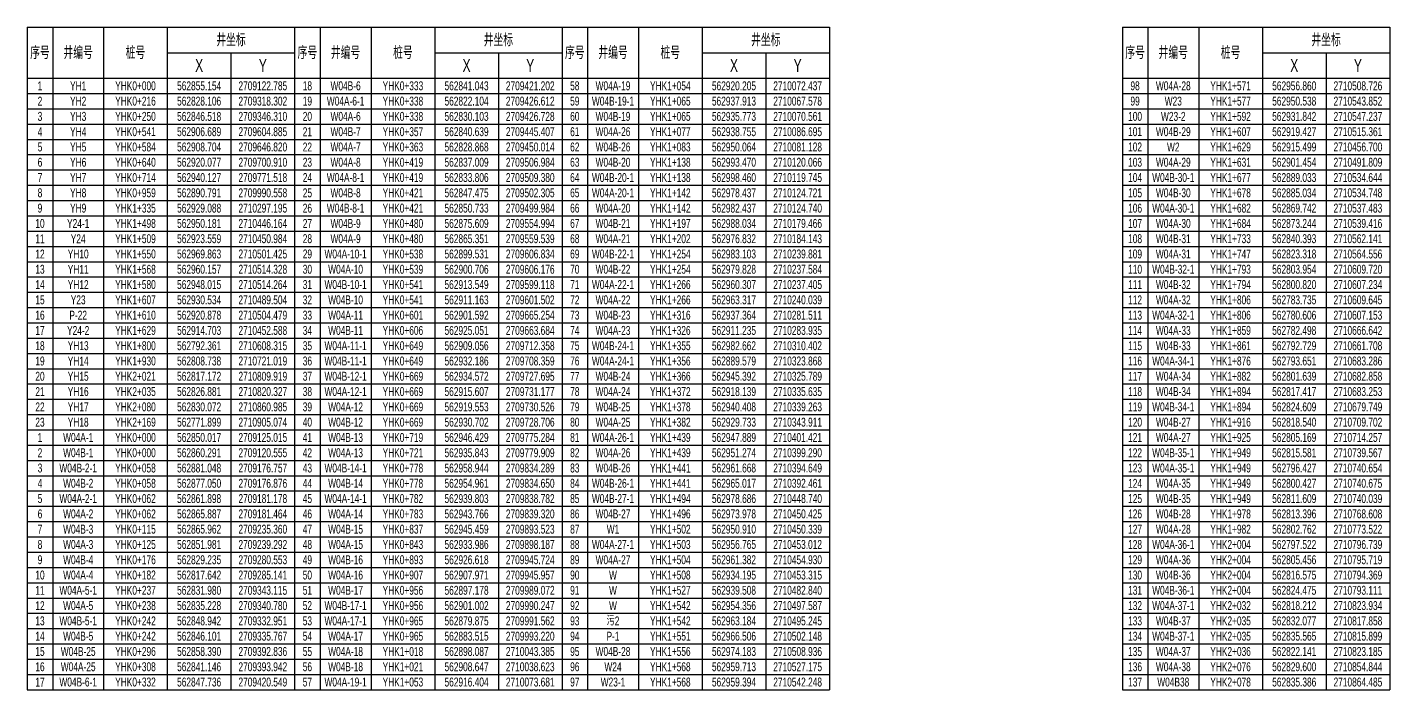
# Model space of a CAD drawing. Extents: x 529262 to 576451, y 2694391 to 2717535.
# Drawn here: x 573220 to 573755, y 2706410 to 2706670 of the extents above; entities that cross this region are included whole.
import ezdxf

# ---------------------------------------------------------------- set-up
doc = ezdxf.new("R2010")
doc.units = 0
doc.styles.add('JieTuHzTxt', font='smsim.shx', dxfattribs={"width": 0.7, "bigfont": 'smfs.shx'})

# ---------------------------------------------------------------- blocks, each defined once
blk = doc.blocks.new('*T180')
at = {"color": 0, "linetype": 'ByBlock', "lineweight": -2, "transparency": 16777216}
for p, q in [((0, 0), (105, 0)), ((0, 0), (0, -260)), ((10, 0), (10, -260)), ((30, 0), (30, -260)), ((55, 0), (55, -260)), ((105, 0), (105, -260)), ((55, -10), (105, -10)), ((80, -10), (80, -260)), ((0, -20), (105, -20)), ((0, -26), (105, -26)), ((0, -32), (105, -32)), ((0, -38), (105, -38)), ((0, -44), (105, -44)), ((0, -50), (105, -50)), ((0, -56), (105, -56)), ((0, -62), (105, -62)), ((0, -68), (105, -68)), ((0, -74), (105, -74)), ((0, -80), (105, -80)), ((0, -86), (105, -86)), ((0, -92), (105, -92)), ((0, -98), (105, -98)), ((0, -104), (105, -104)), ((0, -110), (105, -110)), ((0, -116), (105, -116)), ((0, -122), (105, -122)), ((0, -128), (105, -128)), ((0, -134), (105, -134)), ((0, -140), (105, -140)), ((0, -146), (105, -146)), ((0, -152), (105, -152)), ((0, -158), (105, -158)), ((0, -164), (105, -164)), ((0, -170), (105, -170)), ((0, -176), (105, -176)), ((0, -182), (105, -182)), ((0, -188), (105, -188)), ((0, -194), (105, -194)), ((0, -200), (105, -200)), ((0, -206), (105, -206)), ((0, -212), (105, -212)), ((0, -218), (105, -218)), ((0, -224), (105, -224)), ((0, -230), (105, -230)), ((0, -236), (105, -236)), ((0, -242), (105, -242)), ((0, -248), (105, -248)), ((0, -254), (105, -254)), ((0, -260), (105, -260))]:
    blk.add_line(p, q, dxfattribs=at)
at = {"color": 0, "transparency": 16777216, "attachment_point": 5, "style": 'JieTuHzTxt'}
for s, insert, char_height, width in [('井坐标', (80, -5), 5, 49.98), ('序号', (5, -10), 5, 9.98), ('井编号', (20, -10), 5, 19.98), ('桩号', (42.5, -10), 5, 24.98), ('X', (67.5, -15), 5, 24.98), ('Y', (92.5, -15), 5, 24.98), ('1', (5, -23), 3.5, 9.98), ('YH1', (20, -23), 3.5, 19.98), ('YHK0+000', (42.5, -23), 3.5, 24.98), ('562855.154', (67.5, -23), 3.5, 24.98), ('2709122.785', (92.5, -23), 3.5, 24.98), ('2', (5, -29), 3.5, 9.98), ('YH2', (20, -29), 3.5, 19.98), ('YHK0+216', (42.5, -29), 3.5, 24.98), ('562828.106', (67.5, -29), 3.5, 24.98), ('2709318.302', (92.5, -29), 3.5, 24.98), ('3', (5, -35), 3.5, 9.98), ('YH3', (20, -35), 3.5, 19.98), ('YHK0+250', (42.5, -35), 3.5, 24.98), ('562846.518', (67.5, -35), 3.5, 24.98), ('2709346.310', (92.5, -35), 3.5, 24.98), ('4', (5, -41), 3.5, 9.98), ('YH4', (20, -41), 3.5, 19.98), ('YHK0+541', (42.5, -41), 3.5, 24.98), ('562906.689', (67.5, -41), 3.5, 24.98), ('2709604.885', (92.5, -41), 3.5, 24.98), ('5', (5, -47), 3.5, 9.98), ('YH5', (20, -47), 3.5, 19.98), ('YHK0+584', (42.5, -47), 3.5, 24.98), ('562908.704', (67.5, -47), 3.5, 24.98), ('2709646.820', (92.5, -47), 3.5, 24.98), ('6', (5, -53), 3.5, 9.98), ('YH6', (20, -53), 3.5, 19.98), ('YHK0+640', (42.5, -53), 3.5, 24.98), ('562920.077', (67.5, -53), 3.5, 24.98), ('2709700.910', (92.5, -53), 3.5, 24.98), ('7', (5, -59), 3.5, 9.98), ('YH7', (20, -59), 3.5, 19.98), ('YHK0+714', (42.5, -59), 3.5, 24.98), ('562940.127', (67.5, -59), 3.5, 24.98), ('2709771.518', (92.5, -59), 3.5, 24.98), ('8', (5, -65), 3.5, 9.98), ('YH8', (20, -65), 3.5, 19.98), ('YHK0+959', (42.5, -65), 3.5, 24.98), ('562890.791', (67.5, -65), 3.5, 24.98), ('2709990.558', (92.5, -65), 3.5, 24.98), ('9', (5, -71), 3.5, 9.98), ('YH9', (20, -71), 3.5, 19.98), ('YHK1+335', (42.5, -71), 3.5, 24.98), ('562929.088', (67.5, -71), 3.5, 24.98), ('2710297.195', (92.5, -71), 3.5, 24.98), ('10', (5, -77), 3.5, 9.98), ('Y24-1', (20, -77), 3.5, 19.98), ('YHK1+498', (42.5, -77), 3.5, 24.98), ('562950.181', (67.5, -77), 3.5, 24.98), ('2710446.164', (92.5, -77), 3.5, 24.98), ('11', (5, -83), 3.5, 9.98), ('Y24', (20, -83), 3.5, 19.98), ('YHK1+509', (42.5, -83), 3.5, 24.98), ('562923.559', (67.5, -83), 3.5, 24.98), ('2710450.984', (92.5, -83), 3.5, 24.98), ('12', (5, -89), 3.5, 9.98), ('YH10', (20, -89), 3.5, 19.98), ('YHK1+550', (42.5, -89), 3.5, 24.98), ('562969.863', (67.5, -89), 3.5, 24.98), ('2710501.425', (92.5, -89), 3.5, 24.98), ('13', (5, -95), 3.5, 9.98), ('YH11', (20, -95), 3.5, 19.98), ('YHK1+568', (42.5, -95), 3.5, 24.98), ('562960.157', (67.5, -95), 3.5, 24.98), ('2710514.328', (92.5, -95), 3.5, 24.98), ('14', (5, -101), 3.5, 9.98), ('YH12', (20, -101), 3.5, 19.98), ('YHK1+580', (42.5, -101), 3.5, 24.98), ('562948.015', (67.5, -101), 3.5, 24.98), ('2710514.264', (92.5, -101), 3.5, 24.98), ('15', (5, -107), 3.5, 9.98), ('Y23', (20, -107), 3.5, 19.98), ('YHK1+607', (42.5, -107), 3.5, 24.98), ('562930.534', (67.5, -107), 3.5, 24.98), ('2710489.504', (92.5, -107), 3.5, 24.98), ('16', (5, -113), 3.5, 9.98), ('P-22', (20, -113), 3.5, 19.98), ('YHK1+610', (42.5, -113), 3.5, 24.98), ('562920.878', (67.5, -113), 3.5, 24.98), ('2710504.479', (92.5, -113), 3.5, 24.98), ('17', (5, -119), 3.5, 9.98), ('Y24-2', (20, -119), 3.5, 19.98), ('YHK1+629', (42.5, -119), 3.5, 24.98), ('562914.703', (67.5, -119), 3.5, 24.98), ('2710452.588', (92.5, -119), 3.5, 24.98), ('18', (5, -125), 3.5, 9.98), ('YH13', (20, -125), 3.5, 19.98), ('YHK1+800', (42.5, -125), 3.5, 24.98), ('562792.361', (67.5, -125), 3.5, 24.98), ('2710608.315', (92.5, -125), 3.5, 24.98), ('19', (5, -131), 3.5, 9.98), ('YH14', (20, -131), 3.5, 19.98), ('YHK1+930', (42.5, -131), 3.5, 24.98), ('562808.738', (67.5, -131), 3.5, 24.98), ('2710721.019', (92.5, -131), 3.5, 24.98), ('20', (5, -137), 3.5, 9.98), ('YH15', (20, -137), 3.5, 19.98), ('YHK2+021', (42.5, -137), 3.5, 24.98), ('562817.172', (67.5, -137), 3.5, 24.98), ('2710809.919', (92.5, -137), 3.5, 24.98), ('21', (5, -143), 3.5, 9.98), ('YH16', (20, -143), 3.5, 19.98), ('YHK2+035', (42.5, -143), 3.5, 24.98), ('562826.881', (67.5, -143), 3.5, 24.98), ('2710820.327', (92.5, -143), 3.5, 24.98), ('22', (5, -149), 3.5, 9.98), ('YH17', (20, -149), 3.5, 19.98), ('YHK2+080', (42.5, -149), 3.5, 24.98), ('562830.072', (67.5, -149), 3.5, 24.98), ('2710860.985', (92.5, -149), 3.5, 24.98), ('23', (5, -155), 3.5, 9.98), ('YH18', (20, -155), 3.5, 19.98), ('YHK2+169', (42.5, -155), 3.5, 24.98), ('562771.899', (67.5, -155), 3.5, 24.98), ('2710905.074', (92.5, -155), 3.5, 24.98), ('1', (5, -161), 3.5, 9.98), ('W04A-1', (20, -161), 3.5, 19.98), ('YHK0+000', (42.5, -161), 3.5, 24.98), ('562850.017', (67.5, -161), 3.5, 24.98), ('2709125.015', (92.5, -161), 3.5, 24.98), ('2', (5, -167), 3.5, 9.98), ('W04B-1', (20, -167), 3.5, 19.98), ('YHK0+000', (42.5, -167), 3.5, 24.98), ('562860.291', (67.5, -167), 3.5, 24.98), ('2709120.555', (92.5, -167), 3.5, 24.98), ('3', (5, -173), 3.5, 9.98), ('W04B-2-1', (20, -173), 3.5, 19.98), ('YHK0+058', (42.5, -173), 3.5, 24.98), ('562881.048', (67.5, -173), 3.5, 24.98), ('2709176.757', (92.5, -173), 3.5, 24.98), ('4', (5, -179), 3.5, 9.98), ('W04B-2', (20, -179), 3.5, 19.98), ('YHK0+058', (42.5, -179), 3.5, 24.98), ('562877.050', (67.5, -179), 3.5, 24.98), ('2709176.876', (92.5, -179), 3.5, 24.98), ('5', (5, -185), 3.5, 9.98), ('W04A-2-1', (20, -185), 3.5, 19.98), ('YHK0+062', (42.5, -185), 3.5, 24.98), ('562861.898', (67.5, -185), 3.5, 24.98), ('2709181.178', (92.5, -185), 3.5, 24.98), ('6', (5, -191), 3.5, 9.98), ('W04A-2', (20, -191), 3.5, 19.98), ('YHK0+062', (42.5, -191), 3.5, 24.98), ('562865.887', (67.5, -191), 3.5, 24.98), ('2709181.464', (92.5, -191), 3.5, 24.98), ('7', (5, -197), 3.5, 9.98), ('W04B-3', (20, -197), 3.5, 19.98), ('YHK0+115', (42.5, -197), 3.5, 24.98), ('562865.962', (67.5, -197), 3.5, 24.98), ('2709235.360', (92.5, -197), 3.5, 24.98), ('8', (5, -203), 3.5, 9.98), ('W04A-3', (20, -203), 3.5, 19.98), ('YHK0+125', (42.5, -203), 3.5, 24.98), ('562851.981', (67.5, -203), 3.5, 24.98), ('2709239.292', (92.5, -203), 3.5, 24.98), ('9', (5, -209), 3.5, 9.98), ('W04B-4', (20, -209), 3.5, 19.98), ('YHK0+176', (42.5, -209), 3.5, 24.98), ('562829.235', (67.5, -209), 3.5, 24.98), ('2709280.553', (92.5, -209), 3.5, 24.98), ('10', (5, -215), 3.5, 9.98), ('W04A-4', (20, -215), 3.5, 19.98), ('YHK0+182', (42.5, -215), 3.5, 24.98), ('562817.642', (67.5, -215), 3.5, 24.98), ('2709285.141', (92.5, -215), 3.5, 24.98), ('11', (5, -221), 3.5, 9.98), ('W04A-5-1', (20, -221), 3.5, 19.98), ('YHK0+237', (42.5, -221), 3.5, 24.98), ('562831.980', (67.5, -221), 3.5, 24.98), ('2709343.115', (92.5, -221), 3.5, 24.98), ('12', (5, -227), 3.5, 9.98), ('W04A-5', (20, -227), 3.5, 19.98), ('YHK0+238', (42.5, -227), 3.5, 24.98), ('562835.228', (67.5, -227), 3.5, 24.98), ('2709340.780', (92.5, -227), 3.5, 24.98), ('13', (5, -233), 3.5, 9.98), ('W04B-5-1', (20, -233), 3.5, 19.98), ('YHK0+242', (42.5, -233), 3.5, 24.98), ('562848.942', (67.5, -233), 3.5, 24.98), ('2709332.951', (92.5, -233), 3.5, 24.98), ('14', (5, -239), 3.5, 9.98), ('W04B-5', (20, -239), 3.5, 19.98), ('YHK0+242', (42.5, -239), 3.5, 24.98), ('562846.101', (67.5, -239), 3.5, 24.98), ('2709335.767', (92.5, -239), 3.5, 24.98), ('15', (5, -245), 3.5, 9.98), ('W04B-25', (20, -245), 3.5, 19.98), ('YHK0+296', (42.5, -245), 3.5, 24.98), ('562858.390', (67.5, -245), 3.5, 24.98), ('2709392.836', (92.5, -245), 3.5, 24.98), ('16', (5, -251), 3.5, 9.98), ('W04A-25', (20, -251), 3.5, 19.98), ('YHK0+308', (42.5, -251), 3.5, 24.98), ('562841.146', (67.5, -251), 3.5, 24.98), ('2709393.942', (92.5, -251), 3.5, 24.98), ('17', (5, -257), 3.5, 9.98), ('W04B-6-1', (20, -257), 3.5, 19.98), ('YHK0+332', (42.5, -257), 3.5, 24.98), ('562847.736', (67.5, -257), 3.5, 24.98), ('2709420.549', (92.5, -257), 3.5, 24.98)]:
    blk.add_mtext(s, dxfattribs=dict(at, insert=insert, char_height=char_height, width=width))
blk = doc.blocks.new('*T181')
at = {"color": 0, "linetype": 'ByBlock', "lineweight": -2, "transparency": 16777216}
for p, q in [((0, 0), (105, 0)), ((0, 0), (0, -260)), ((10, 0), (10, -260)), ((30, 0), (30, -260)), ((55, 0), (55, -260)), ((105, 0), (105, -260)), ((55, -10), (105, -10)), ((80, -10), (80, -260)), ((0, -20), (105, -20)), ((0, -26), (105, -26)), ((0, -32), (105, -32)), ((0, -38), (105, -38)), ((0, -44), (105, -44)), ((0, -50), (105, -50)), ((0, -56), (105, -56)), ((0, -62), (105, -62)), ((0, -68), (105, -68)), ((0, -74), (105, -74)), ((0, -80), (105, -80)), ((0, -86), (105, -86)), ((0, -92), (105, -92)), ((0, -98), (105, -98)), ((0, -104), (105, -104)), ((0, -110), (105, -110)), ((0, -116), (105, -116)), ((0, -122), (105, -122)), ((0, -128), (105, -128)), ((0, -134), (105, -134)), ((0, -140), (105, -140)), ((0, -146), (105, -146)), ((0, -152), (105, -152)), ((0, -158), (105, -158)), ((0, -164), (105, -164)), ((0, -170), (105, -170)), ((0, -176), (105, -176)), ((0, -182), (105, -182)), ((0, -188), (105, -188)), ((0, -194), (105, -194)), ((0, -200), (105, -200)), ((0, -206), (105, -206)), ((0, -212), (105, -212)), ((0, -218), (105, -218)), ((0, -224), (105, -224)), ((0, -230), (105, -230)), ((0, -236), (105, -236)), ((0, -242), (105, -242)), ((0, -248), (105, -248)), ((0, -254), (105, -254)), ((0, -260), (105, -260))]:
    blk.add_line(p, q, dxfattribs=at)
at = {"color": 0, "transparency": 16777216, "attachment_point": 5, "style": 'JieTuHzTxt'}
for s, insert, char_height, width in [('井坐标', (80, -5), 5, 49.98), ('序号', (5, -10), 5, 9.98), ('井编号', (20, -10), 5, 19.98), ('桩号', (42.5, -10), 5, 24.98), ('X', (67.5, -15), 5, 24.98), ('Y', (92.5, -15), 5, 24.98), ('18', (5, -23), 3.5, 9.98), ('W04B-6', (20, -23), 3.5, 19.98), ('YHK0+333', (42.5, -23), 3.5, 24.98), ('562841.043', (67.5, -23), 3.5, 24.98), ('2709421.202', (92.5, -23), 3.5, 24.98), ('19', (5, -29), 3.5, 9.98), ('W04A-6-1', (20, -29), 3.5, 19.98), ('YHK0+338', (42.5, -29), 3.5, 24.98), ('562822.104', (67.5, -29), 3.5, 24.98), ('2709426.612', (92.5, -29), 3.5, 24.98), ('20', (5, -35), 3.5, 9.98), ('W04A-6', (20, -35), 3.5, 19.98), ('YHK0+338', (42.5, -35), 3.5, 24.98), ('562830.103', (67.5, -35), 3.5, 24.98), ('2709426.728', (92.5, -35), 3.5, 24.98), ('21', (5, -41), 3.5, 9.98), ('W04B-7', (20, -41), 3.5, 19.98), ('YHK0+357', (42.5, -41), 3.5, 24.98), ('562840.639', (67.5, -41), 3.5, 24.98), ('2709445.407', (92.5, -41), 3.5, 24.98), ('22', (5, -47), 3.5, 9.98), ('W04A-7', (20, -47), 3.5, 19.98), ('YHK0+363', (42.5, -47), 3.5, 24.98), ('562828.868', (67.5, -47), 3.5, 24.98), ('2709450.014', (92.5, -47), 3.5, 24.98), ('23', (5, -53), 3.5, 9.98), ('W04A-8', (20, -53), 3.5, 19.98), ('YHK0+419', (42.5, -53), 3.5, 24.98), ('562837.009', (67.5, -53), 3.5, 24.98), ('2709506.984', (92.5, -53), 3.5, 24.98), ('24', (5, -59), 3.5, 9.98), ('W04A-8-1', (20, -59), 3.5, 19.98), ('YHK0+419', (42.5, -59), 3.5, 24.98), ('562833.806', (67.5, -59), 3.5, 24.98), ('2709509.380', (92.5, -59), 3.5, 24.98), ('25', (5, -65), 3.5, 9.98), ('W04B-8', (20, -65), 3.5, 19.98), ('YHK0+421', (42.5, -65), 3.5, 24.98), ('562847.475', (67.5, -65), 3.5, 24.98), ('2709502.305', (92.5, -65), 3.5, 24.98), ('26', (5, -71), 3.5, 9.98), ('W04B-8-1', (20, -71), 3.5, 19.98), ('YHK0+421', (42.5, -71), 3.5, 24.98), ('562850.733', (67.5, -71), 3.5, 24.98), ('2709499.984', (92.5, -71), 3.5, 24.98), ('27', (5, -77), 3.5, 9.98), ('W04B-9', (20, -77), 3.5, 19.98), ('YHK0+480', (42.5, -77), 3.5, 24.98), ('562875.609', (67.5, -77), 3.5, 24.98), ('2709554.994', (92.5, -77), 3.5, 24.98), ('28', (5, -83), 3.5, 9.98), ('W04A-9', (20, -83), 3.5, 19.98), ('YHK0+480', (42.5, -83), 3.5, 24.98), ('562865.351', (67.5, -83), 3.5, 24.98), ('2709559.539', (92.5, -83), 3.5, 24.98), ('29', (5, -89), 3.5, 9.98), ('W04A-10-1', (20, -89), 3.5, 19.98), ('YHK0+538', (42.5, -89), 3.5, 24.98), ('562899.531', (67.5, -89), 3.5, 24.98), ('2709606.834', (92.5, -89), 3.5, 24.98), ('30', (5, -95), 3.5, 9.98), ('W04A-10', (20, -95), 3.5, 19.98), ('YHK0+539', (42.5, -95), 3.5, 24.98), ('562900.706', (67.5, -95), 3.5, 24.98), ('2709606.176', (92.5, -95), 3.5, 24.98), ('31', (5, -101), 3.5, 9.98), ('W04B-10-1', (20, -101), 3.5, 19.98), ('YHK0+541', (42.5, -101), 3.5, 24.98), ('562913.549', (67.5, -101), 3.5, 24.98), ('2709599.118', (92.5, -101), 3.5, 24.98), ('32', (5, -107), 3.5, 9.98), ('W04B-10', (20, -107), 3.5, 19.98), ('YHK0+541', (42.5, -107), 3.5, 24.98), ('562911.163', (67.5, -107), 3.5, 24.98), ('2709601.502', (92.5, -107), 3.5, 24.98), ('33', (5, -113), 3.5, 9.98), ('W04A-11', (20, -113), 3.5, 19.98), ('YHK0+601', (42.5, -113), 3.5, 24.98), ('562901.592', (67.5, -113), 3.5, 24.98), ('2709665.254', (92.5, -113), 3.5, 24.98), ('34', (5, -119), 3.5, 9.98), ('W04B-11', (20, -119), 3.5, 19.98), ('YHK0+606', (42.5, -119), 3.5, 24.98), ('562925.051', (67.5, -119), 3.5, 24.98), ('2709663.684', (92.5, -119), 3.5, 24.98), ('35', (5, -125), 3.5, 9.98), ('W04A-11-1', (20, -125), 3.5, 19.98), ('YHK0+649', (42.5, -125), 3.5, 24.98), ('562909.056', (67.5, -125), 3.5, 24.98), ('2709712.358', (92.5, -125), 3.5, 24.98), ('36', (5, -131), 3.5, 9.98), ('W04B-11-1', (20, -131), 3.5, 19.98), ('YHK0+649', (42.5, -131), 3.5, 24.98), ('562932.186', (67.5, -131), 3.5, 24.98), ('2709708.359', (92.5, -131), 3.5, 24.98), ('37', (5, -137), 3.5, 9.98), ('W04B-12-1', (20, -137), 3.5, 19.98), ('YHK0+669', (42.5, -137), 3.5, 24.98), ('562934.572', (67.5, -137), 3.5, 24.98), ('2709727.695', (92.5, -137), 3.5, 24.98), ('38', (5, -143), 3.5, 9.98), ('W04A-12-1', (20, -143), 3.5, 19.98), ('YHK0+669', (42.5, -143), 3.5, 24.98), ('562915.607', (67.5, -143), 3.5, 24.98), ('2709731.177', (92.5, -143), 3.5, 24.98), ('39', (5, -149), 3.5, 9.98), ('W04A-12', (20, -149), 3.5, 19.98), ('YHK0+669', (42.5, -149), 3.5, 24.98), ('562919.553', (67.5, -149), 3.5, 24.98), ('2709730.526', (92.5, -149), 3.5, 24.98), ('40', (5, -155), 3.5, 9.98), ('W04B-12', (20, -155), 3.5, 19.98), ('YHK0+669', (42.5, -155), 3.5, 24.98), ('562930.702', (67.5, -155), 3.5, 24.98), ('2709728.706', (92.5, -155), 3.5, 24.98), ('41', (5, -161), 3.5, 9.98), ('W04B-13', (20, -161), 3.5, 19.98), ('YHK0+719', (42.5, -161), 3.5, 24.98), ('562946.429', (67.5, -161), 3.5, 24.98), ('2709775.284', (92.5, -161), 3.5, 24.98), ('42', (5, -167), 3.5, 9.98), ('W04A-13', (20, -167), 3.5, 19.98), ('YHK0+721', (42.5, -167), 3.5, 24.98), ('562935.843', (67.5, -167), 3.5, 24.98), ('2709779.909', (92.5, -167), 3.5, 24.98), ('43', (5, -173), 3.5, 9.98), ('W04B-14-1', (20, -173), 3.5, 19.98), ('YHK0+778', (42.5, -173), 3.5, 24.98), ('562958.944', (67.5, -173), 3.5, 24.98), ('2709834.289', (92.5, -173), 3.5, 24.98), ('44', (5, -179), 3.5, 9.98), ('W04B-14', (20, -179), 3.5, 19.98), ('YHK0+778', (42.5, -179), 3.5, 24.98), ('562954.961', (67.5, -179), 3.5, 24.98), ('2709834.650', (92.5, -179), 3.5, 24.98), ('45', (5, -185), 3.5, 9.98), ('W04A-14-1', (20, -185), 3.5, 19.98), ('YHK0+782', (42.5, -185), 3.5, 24.98), ('562939.803', (67.5, -185), 3.5, 24.98), ('2709838.782', (92.5, -185), 3.5, 24.98), ('46', (5, -191), 3.5, 9.98), ('W04A-14', (20, -191), 3.5, 19.98), ('YHK0+783', (42.5, -191), 3.5, 24.98), ('562943.766', (67.5, -191), 3.5, 24.98), ('2709839.320', (92.5, -191), 3.5, 24.98), ('47', (5, -197), 3.5, 9.98), ('W04B-15', (20, -197), 3.5, 19.98), ('YHK0+837', (42.5, -197), 3.5, 24.98), ('562945.459', (67.5, -197), 3.5, 24.98), ('2709893.523', (92.5, -197), 3.5, 24.98), ('48', (5, -203), 3.5, 9.98), ('W04A-15', (20, -203), 3.5, 19.98), ('YHK0+843', (42.5, -203), 3.5, 24.98), ('562933.986', (67.5, -203), 3.5, 24.98), ('2709898.187', (92.5, -203), 3.5, 24.98), ('49', (5, -209), 3.5, 9.98), ('W04B-16', (20, -209), 3.5, 19.98), ('YHK0+893', (42.5, -209), 3.5, 24.98), ('562926.618', (67.5, -209), 3.5, 24.98), ('2709945.724', (92.5, -209), 3.5, 24.98), ('50', (5, -215), 3.5, 9.98), ('W04A-16', (20, -215), 3.5, 19.98), ('YHK0+907', (42.5, -215), 3.5, 24.98), ('562907.971', (67.5, -215), 3.5, 24.98), ('2709945.957', (92.5, -215), 3.5, 24.98), ('51', (5, -221), 3.5, 9.98), ('W04B-17', (20, -221), 3.5, 19.98), ('YHK0+956', (42.5, -221), 3.5, 24.98), ('562897.178', (67.5, -221), 3.5, 24.98), ('2709989.072', (92.5, -221), 3.5, 24.98), ('52', (5, -227), 3.5, 9.98), ('W04B-17-1', (20, -227), 3.5, 19.98), ('YHK0+956', (42.5, -227), 3.5, 24.98), ('562901.002', (67.5, -227), 3.5, 24.98), ('2709990.247', (92.5, -227), 3.5, 24.98), ('53', (5, -233), 3.5, 9.98), ('W04A-17-1', (20, -233), 3.5, 19.98), ('YHK0+965', (42.5, -233), 3.5, 24.98), ('562879.875', (67.5, -233), 3.5, 24.98), ('2709991.562', (92.5, -233), 3.5, 24.98), ('54', (5, -239), 3.5, 9.98), ('W04A-17', (20, -239), 3.5, 19.98), ('YHK0+965', (42.5, -239), 3.5, 24.98), ('562883.515', (67.5, -239), 3.5, 24.98), ('2709993.220', (92.5, -239), 3.5, 24.98), ('55', (5, -245), 3.5, 9.98), ('W04A-18', (20, -245), 3.5, 19.98), ('YHK1+018', (42.5, -245), 3.5, 24.98), ('562898.087', (67.5, -245), 3.5, 24.98), ('2710043.385', (92.5, -245), 3.5, 24.98), ('56', (5, -251), 3.5, 9.98), ('W04B-18', (20, -251), 3.5, 19.98), ('YHK1+021', (42.5, -251), 3.5, 24.98), ('562908.647', (67.5, -251), 3.5, 24.98), ('2710038.623', (92.5, -251), 3.5, 24.98), ('57', (5, -257), 3.5, 9.98), ('W04A-19-1', (20, -257), 3.5, 19.98), ('YHK1+053', (42.5, -257), 3.5, 24.98), ('562916.404', (67.5, -257), 3.5, 24.98), ('2710073.681', (92.5, -257), 3.5, 24.98)]:
    blk.add_mtext(s, dxfattribs=dict(at, insert=insert, char_height=char_height, width=width))
blk = doc.blocks.new('*T182')
at = {"color": 0, "linetype": 'ByBlock', "lineweight": -2, "transparency": 16777216}
for p, q in [((0, 0), (105, 0)), ((0, 0), (0, -260)), ((10, 0), (10, -260)), ((30, 0), (30, -260)), ((55, 0), (55, -260)), ((105, 0), (105, -260)), ((55, -10), (105, -10)), ((80, -10), (80, -260)), ((0, -20), (105, -20)), ((0, -26), (105, -26)), ((0, -32), (105, -32)), ((0, -38), (105, -38)), ((0, -44), (105, -44)), ((0, -50), (105, -50)), ((0, -56), (105, -56)), ((0, -62), (105, -62)), ((0, -68), (105, -68)), ((0, -74), (105, -74)), ((0, -80), (105, -80)), ((0, -86), (105, -86)), ((0, -92), (105, -92)), ((0, -98), (105, -98)), ((0, -104), (105, -104)), ((0, -110), (105, -110)), ((0, -116), (105, -116)), ((0, -122), (105, -122)), ((0, -128), (105, -128)), ((0, -134), (105, -134)), ((0, -140), (105, -140)), ((0, -146), (105, -146)), ((0, -152), (105, -152)), ((0, -158), (105, -158)), ((0, -164), (105, -164)), ((0, -170), (105, -170)), ((0, -176), (105, -176)), ((0, -182), (105, -182)), ((0, -188), (105, -188)), ((0, -194), (105, -194)), ((0, -200), (105, -200)), ((0, -206), (105, -206)), ((0, -212), (105, -212)), ((0, -218), (105, -218)), ((0, -224), (105, -224)), ((0, -230), (105, -230)), ((0, -236), (105, -236)), ((0, -242), (105, -242)), ((0, -248), (105, -248)), ((0, -254), (105, -254)), ((0, -260), (105, -260))]:
    blk.add_line(p, q, dxfattribs=at)
at = {"color": 0, "transparency": 16777216, "attachment_point": 5, "style": 'JieTuHzTxt'}
for s, insert, char_height, width in [('井坐标', (80, -5), 5, 49.98), ('序号', (5, -10), 5, 9.98), ('井编号', (20, -10), 5, 19.98), ('桩号', (42.5, -10), 5, 24.98), ('X', (67.5, -15), 5, 24.98), ('Y', (92.5, -15), 5, 24.98), ('58', (5, -23), 3.5, 9.98), ('W04A-19', (20, -23), 3.5, 19.98), ('YHK1+054', (42.5, -23), 3.5, 24.98), ('562920.205', (67.5, -23), 3.5, 24.98), ('2710072.437', (92.5, -23), 3.5, 24.98), ('59', (5, -29), 3.5, 9.98), ('W04B-19-1', (20, -29), 3.5, 19.98), ('YHK1+065', (42.5, -29), 3.5, 24.98), ('562937.913', (67.5, -29), 3.5, 24.98), ('2710067.578', (92.5, -29), 3.5, 24.98), ('60', (5, -35), 3.5, 9.98), ('W04B-19', (20, -35), 3.5, 19.98), ('YHK1+065', (42.5, -35), 3.5, 24.98), ('562935.773', (67.5, -35), 3.5, 24.98), ('2710070.561', (92.5, -35), 3.5, 24.98), ('61', (5, -41), 3.5, 9.98), ('W04A-26', (20, -41), 3.5, 19.98), ('YHK1+077', (42.5, -41), 3.5, 24.98), ('562938.755', (67.5, -41), 3.5, 24.98), ('2710086.695', (92.5, -41), 3.5, 24.98), ('62', (5, -47), 3.5, 9.98), ('W04B-26', (20, -47), 3.5, 19.98), ('YHK1+083', (42.5, -47), 3.5, 24.98), ('562950.064', (67.5, -47), 3.5, 24.98), ('2710081.128', (92.5, -47), 3.5, 24.98), ('63', (5, -53), 3.5, 9.98), ('W04B-20', (20, -53), 3.5, 19.98), ('YHK1+138', (42.5, -53), 3.5, 24.98), ('562993.470', (67.5, -53), 3.5, 24.98), ('2710120.066', (92.5, -53), 3.5, 24.98), ('64', (5, -59), 3.5, 9.98), ('W04B-20-1', (20, -59), 3.5, 19.98), ('YHK1+138', (42.5, -59), 3.5, 24.98), ('562998.460', (67.5, -59), 3.5, 24.98), ('2710119.745', (92.5, -59), 3.5, 24.98), ('65', (5, -65), 3.5, 9.98), ('W04A-20-1', (20, -65), 3.5, 19.98), ('YHK1+142', (42.5, -65), 3.5, 24.98), ('562978.437', (67.5, -65), 3.5, 24.98), ('2710124.721', (92.5, -65), 3.5, 24.98), ('66', (5, -71), 3.5, 9.98), ('W04A-20', (20, -71), 3.5, 19.98), ('YHK1+142', (42.5, -71), 3.5, 24.98), ('562982.437', (67.5, -71), 3.5, 24.98), ('2710124.740', (92.5, -71), 3.5, 24.98), ('67', (5, -77), 3.5, 9.98), ('W04B-21', (20, -77), 3.5, 19.98), ('YHK1+197', (42.5, -77), 3.5, 24.98), ('562988.034', (67.5, -77), 3.5, 24.98), ('2710179.466', (92.5, -77), 3.5, 24.98), ('68', (5, -83), 3.5, 9.98), ('W04A-21', (20, -83), 3.5, 19.98), ('YHK1+202', (42.5, -83), 3.5, 24.98), ('562976.832', (67.5, -83), 3.5, 24.98), ('2710184.143', (92.5, -83), 3.5, 24.98), ('69', (5, -89), 3.5, 9.98), ('W04B-22-1', (20, -89), 3.5, 19.98), ('YHK1+254', (42.5, -89), 3.5, 24.98), ('562983.103', (67.5, -89), 3.5, 24.98), ('2710239.881', (92.5, -89), 3.5, 24.98), ('70', (5, -95), 3.5, 9.98), ('W04B-22', (20, -95), 3.5, 19.98), ('YHK1+254', (42.5, -95), 3.5, 24.98), ('562979.828', (67.5, -95), 3.5, 24.98), ('2710237.584', (92.5, -95), 3.5, 24.98), ('71', (5, -101), 3.5, 9.98), ('W04A-22-1', (20, -101), 3.5, 19.98), ('YHK1+266', (42.5, -101), 3.5, 24.98), ('562960.307', (67.5, -101), 3.5, 24.98), ('2710237.405', (92.5, -101), 3.5, 24.98), ('72', (5, -107), 3.5, 9.98), ('W04A-22', (20, -107), 3.5, 19.98), ('YHK1+266', (42.5, -107), 3.5, 24.98), ('562963.317', (67.5, -107), 3.5, 24.98), ('2710240.039', (92.5, -107), 3.5, 24.98), ('73', (5, -113), 3.5, 9.98), ('W04B-23', (20, -113), 3.5, 19.98), ('YHK1+316', (42.5, -113), 3.5, 24.98), ('562937.364', (67.5, -113), 3.5, 24.98), ('2710281.511', (92.5, -113), 3.5, 24.98), ('74', (5, -119), 3.5, 9.98), ('W04A-23', (20, -119), 3.5, 19.98), ('YHK1+326', (42.5, -119), 3.5, 24.98), ('562911.235', (67.5, -119), 3.5, 24.98), ('2710283.935', (92.5, -119), 3.5, 24.98), ('75', (5, -125), 3.5, 9.98), ('W04B-24-1', (20, -125), 3.5, 19.98), ('YHK1+355', (42.5, -125), 3.5, 24.98), ('562982.662', (67.5, -125), 3.5, 24.98), ('2710310.402', (92.5, -125), 3.5, 24.98), ('76', (5, -131), 3.5, 9.98), ('W04A-24-1', (20, -131), 3.5, 19.98), ('YHK1+356', (42.5, -131), 3.5, 24.98), ('562889.579', (67.5, -131), 3.5, 24.98), ('2710323.868', (92.5, -131), 3.5, 24.98), ('77', (5, -137), 3.5, 9.98), ('W04B-24', (20, -137), 3.5, 19.98), ('YHK1+366', (42.5, -137), 3.5, 24.98), ('562945.392', (67.5, -137), 3.5, 24.98), ('2710325.789', (92.5, -137), 3.5, 24.98), ('78', (5, -143), 3.5, 9.98), ('W04A-24', (20, -143), 3.5, 19.98), ('YHK1+372', (42.5, -143), 3.5, 24.98), ('562918.139', (67.5, -143), 3.5, 24.98), ('2710335.635', (92.5, -143), 3.5, 24.98), ('79', (5, -149), 3.5, 9.98), ('W04B-25', (20, -149), 3.5, 19.98), ('YHK1+378', (42.5, -149), 3.5, 24.98), ('562940.408', (67.5, -149), 3.5, 24.98), ('2710339.263', (92.5, -149), 3.5, 24.98), ('80', (5, -155), 3.5, 9.98), ('W04A-25', (20, -155), 3.5, 19.98), ('YHK1+382', (42.5, -155), 3.5, 24.98), ('562929.733', (67.5, -155), 3.5, 24.98), ('2710343.911', (92.5, -155), 3.5, 24.98), ('81', (5, -161), 3.5, 9.98), ('W04A-26-1', (20, -161), 3.5, 19.98), ('YHK1+439', (42.5, -161), 3.5, 24.98), ('562947.889', (67.5, -161), 3.5, 24.98), ('2710401.421', (92.5, -161), 3.5, 24.98), ('82', (5, -167), 3.5, 9.98), ('W04A-26', (20, -167), 3.5, 19.98), ('YHK1+439', (42.5, -167), 3.5, 24.98), ('562951.274', (67.5, -167), 3.5, 24.98), ('2710399.290', (92.5, -167), 3.5, 24.98), ('83', (5, -173), 3.5, 9.98), ('W04B-26', (20, -173), 3.5, 19.98), ('562961.668', (67.5, -173), 3.5, 24.98), ('2710394.649', (92.5, -173), 3.5, 24.98), ('YHK1+441', (42.5, -173), 3.5, 24.98), ('84', (5, -179), 3.5, 9.98), ('W04B-26-1', (20, -179), 3.5, 19.98), ('YHK1+441', (42.5, -179), 3.5, 24.98), ('562965.017', (67.5, -179), 3.5, 24.98), ('2710392.461', (92.5, -179), 3.5, 24.98), ('85', (5, -185), 3.5, 9.98), ('W04B-27-1', (20, -185), 3.5, 19.98), ('YHK1+494', (42.5, -185), 3.5, 24.98), ('562978.686', (67.5, -185), 3.5, 24.98), ('2710448.740', (92.5, -185), 3.5, 24.98), ('86', (5, -191), 3.5, 9.98), ('W04B-27', (20, -191), 3.5, 19.98), ('YHK1+496', (42.5, -191), 3.5, 24.98), ('562973.978', (67.5, -191), 3.5, 24.98), ('2710450.425', (92.5, -191), 3.5, 24.98), ('87', (5, -197), 3.5, 9.98), ('W1', (20, -197), 3.5, 19.98), ('YHK1+502', (42.5, -197), 3.5, 24.98), ('562950.910', (67.5, -197), 3.5, 24.98), ('2710450.339', (92.5, -197), 3.5, 24.98), ('88', (5, -203), 3.5, 9.98), ('W04A-27-1', (20, -203), 3.5, 19.98), ('YHK1+503', (42.5, -203), 3.5, 24.98), ('562956.765', (67.5, -203), 3.5, 24.98), ('2710453.012', (92.5, -203), 3.5, 24.98), ('89', (5, -209), 3.5, 9.98), ('W04A-27', (20, -209), 3.5, 19.98), ('YHK1+504', (42.5, -209), 3.5, 24.98), ('562961.382', (67.5, -209), 3.5, 24.98), ('2710454.930', (92.5, -209), 3.5, 24.98), ('90', (5, -215), 3.5, 9.98), ('W', (20, -215), 3.5, 19.98), ('YHK1+508', (42.5, -215), 3.5, 24.98), ('562934.195', (67.5, -215), 3.5, 24.98), ('2710453.315', (92.5, -215), 3.5, 24.98), ('91', (5, -221), 3.5, 9.98), ('W', (20, -221), 3.5, 19.98), ('YHK1+527', (42.5, -221), 3.5, 24.98), ('562939.508', (67.5, -221), 3.5, 24.98), ('2710482.840', (92.5, -221), 3.5, 24.98), ('92', (5, -227), 3.5, 9.98), ('W', (20, -227), 3.5, 19.98), ('YHK1+542', (42.5, -227), 3.5, 24.98), ('562954.356', (67.5, -227), 3.5, 24.98), ('2710497.587', (92.5, -227), 3.5, 24.98), ('93', (5, -233), 3.5, 9.98), ('污2', (20, -233), 3.5, 19.98), ('YHK1+542', (42.5, -233), 3.5, 24.98), ('562963.184', (67.5, -233), 3.5, 24.98), ('2710495.245', (92.5, -233), 3.5, 24.98), ('94', (5, -239), 3.5, 9.98), ('P-1', (20, -239), 3.5, 19.98), ('YHK1+551', (42.5, -239), 3.5, 24.98), ('562966.506', (67.5, -239), 3.5, 24.98), ('2710502.148', (92.5, -239), 3.5, 24.98), ('95', (5, -245), 3.5, 9.98), ('W04B-28', (20, -245), 3.5, 19.98), ('YHK1+556', (42.5, -245), 3.5, 24.98), ('562974.183', (67.5, -245), 3.5, 24.98), ('2710508.936', (92.5, -245), 3.5, 24.98), ('96', (5, -251), 3.5, 9.98), ('W24', (20, -251), 3.5, 19.98), ('YHK1+568', (42.5, -251), 3.5, 24.98), ('562959.713', (67.5, -251), 3.5, 24.98), ('2710527.175', (92.5, -251), 3.5, 24.98), ('97', (5, -257), 3.5, 9.98), ('W23-1', (20, -257), 3.5, 19.98), ('YHK1+568', (42.5, -257), 3.5, 24.98), ('562959.394', (67.5, -257), 3.5, 24.98), ('2710542.248', (92.5, -257), 3.5, 24.98)]:
    blk.add_mtext(s, dxfattribs=dict(at, insert=insert, char_height=char_height, width=width))
blk = doc.blocks.new('*T183')
at = {"color": 0, "linetype": 'ByBlock', "lineweight": -2, "transparency": 16777216}
for p, q in [((0, 0), (105, 0)), ((0, 0), (0, -260)), ((10, 0), (10, -260)), ((30, 0), (30, -260)), ((55, 0), (55, -260)), ((105, 0), (105, -260)), ((55, -10), (105, -10)), ((80, -10), (80, -260)), ((0, -20), (105, -20)), ((0, -26), (105, -26)), ((0, -32), (105, -32)), ((0, -38), (105, -38)), ((0, -44), (105, -44)), ((0, -50), (105, -50)), ((0, -56), (105, -56)), ((0, -62), (105, -62)), ((0, -68), (105, -68)), ((0, -74), (105, -74)), ((0, -80), (105, -80)), ((0, -86), (105, -86)), ((0, -92), (105, -92)), ((0, -98), (105, -98)), ((0, -104), (105, -104)), ((0, -110), (105, -110)), ((0, -116), (105, -116)), ((0, -122), (105, -122)), ((0, -128), (105, -128)), ((0, -134), (105, -134)), ((0, -140), (105, -140)), ((0, -146), (105, -146)), ((0, -152), (105, -152)), ((0, -158), (105, -158)), ((0, -164), (105, -164)), ((0, -170), (105, -170)), ((0, -176), (105, -176)), ((0, -182), (105, -182)), ((0, -188), (105, -188)), ((0, -194), (105, -194)), ((0, -200), (105, -200)), ((0, -206), (105, -206)), ((0, -212), (105, -212)), ((0, -218), (105, -218)), ((0, -224), (105, -224)), ((0, -230), (105, -230)), ((0, -236), (105, -236)), ((0, -242), (105, -242)), ((0, -248), (105, -248)), ((0, -254), (105, -254)), ((0, -260), (105, -260))]:
    blk.add_line(p, q, dxfattribs=at)
at = {"color": 0, "transparency": 16777216, "attachment_point": 5, "style": 'JieTuHzTxt'}
for s, insert, char_height, width in [('井坐标', (80, -5), 5, 49.98), ('序号', (5, -10), 5, 9.98), ('井编号', (20, -10), 5, 19.98), ('桩号', (42.5, -10), 5, 24.98), ('X', (67.5, -15), 5, 24.98), ('Y', (92.5, -15), 5, 24.98), ('98', (5, -23), 3.5, 9.98), ('W04A-28', (20, -23), 3.5, 19.98), ('YHK1+571', (42.5, -23), 3.5, 24.98), ('562956.860', (67.5, -23), 3.5, 24.98), ('2710508.726', (92.5, -23), 3.5, 24.98), ('99', (5, -29), 3.5, 9.98), ('W23', (20, -29), 3.5, 19.98), ('YHK1+577', (42.5, -29), 3.5, 24.98), ('562950.538', (67.5, -29), 3.5, 24.98), ('2710543.852', (92.5, -29), 3.5, 24.98), ('100', (5, -35), 3.5, 9.98), ('W23-2', (20, -35), 3.5, 19.98), ('YHK1+592', (42.5, -35), 3.5, 24.98), ('562931.842', (67.5, -35), 3.5, 24.98), ('2710547.237', (92.5, -35), 3.5, 24.98), ('101', (5, -41), 3.5, 9.98), ('W04B-29', (20, -41), 3.5, 19.98), ('YHK1+607', (42.5, -41), 3.5, 24.98), ('562919.427', (67.5, -41), 3.5, 24.98), ('2710515.361', (92.5, -41), 3.5, 24.98), ('102', (5, -47), 3.5, 9.98), ('W2', (20, -47), 3.5, 19.98), ('YHK1+629', (42.5, -47), 3.5, 24.98), ('562915.499', (67.5, -47), 3.5, 24.98), ('2710456.700', (92.5, -47), 3.5, 24.98), ('103', (5, -53), 3.5, 9.98), ('W04A-29', (20, -53), 3.5, 19.98), ('YHK1+631', (42.5, -53), 3.5, 24.98), ('562901.454', (67.5, -53), 3.5, 24.98), ('2710491.809', (92.5, -53), 3.5, 24.98), ('104', (5, -59), 3.5, 9.98), ('W04B-30-1', (20, -59), 3.5, 19.98), ('YHK1+677', (42.5, -59), 3.5, 24.98), ('562889.033', (67.5, -59), 3.5, 24.98), ('2710534.644', (92.5, -59), 3.5, 24.98), ('105', (5, -65), 3.5, 9.98), ('W04B-30', (20, -65), 3.5, 19.98), ('YHK1+678', (42.5, -65), 3.5, 24.98), ('562885.034', (67.5, -65), 3.5, 24.98), ('2710534.748', (92.5, -65), 3.5, 24.98), ('106', (5, -71), 3.5, 9.98), ('W04A-30-1', (20, -71), 3.5, 19.98), ('YHK1+682', (42.5, -71), 3.5, 24.98), ('562869.742', (67.5, -71), 3.5, 24.98), ('2710537.483', (92.5, -71), 3.5, 24.98), ('107', (5, -77), 3.5, 9.98), ('W04A-30', (20, -77), 3.5, 19.98), ('YHK1+684', (42.5, -77), 3.5, 24.98), ('562873.244', (67.5, -77), 3.5, 24.98), ('2710539.416', (92.5, -77), 3.5, 24.98), ('108', (5, -83), 3.5, 9.98), ('W04B-31', (20, -83), 3.5, 19.98), ('YHK1+733', (42.5, -83), 3.5, 24.98), ('562840.393', (67.5, -83), 3.5, 24.98), ('2710562.141', (92.5, -83), 3.5, 24.98), ('109', (5, -89), 3.5, 9.98), ('W04A-31', (20, -89), 3.5, 19.98), ('YHK1+747', (42.5, -89), 3.5, 24.98), ('562823.318', (67.5, -89), 3.5, 24.98), ('2710564.556', (92.5, -89), 3.5, 24.98), ('110', (5, -95), 3.5, 9.98), ('W04B-32-1', (20, -95), 3.5, 19.98), ('YHK1+793', (42.5, -95), 3.5, 24.98), ('562803.954', (67.5, -95), 3.5, 24.98), ('2710609.720', (92.5, -95), 3.5, 24.98), ('111', (5, -101), 3.5, 9.98), ('W04B-32', (20, -101), 3.5, 19.98), ('YHK1+794', (42.5, -101), 3.5, 24.98), ('562800.820', (67.5, -101), 3.5, 24.98), ('2710607.234', (92.5, -101), 3.5, 24.98), ('112', (5, -107), 3.5, 9.98), ('W04A-32', (20, -107), 3.5, 19.98), ('YHK1+806', (42.5, -107), 3.5, 24.98), ('562783.735', (67.5, -107), 3.5, 24.98), ('2710609.645', (92.5, -107), 3.5, 24.98), ('113', (5, -113), 3.5, 9.98), ('W04A-32-1', (20, -113), 3.5, 19.98), ('YHK1+806', (42.5, -113), 3.5, 24.98), ('562780.606', (67.5, -113), 3.5, 24.98), ('2710607.153', (92.5, -113), 3.5, 24.98), ('114', (5, -119), 3.5, 9.98), ('W04A-33', (20, -119), 3.5, 19.98), ('YHK1+859', (42.5, -119), 3.5, 24.98), ('562782.498', (67.5, -119), 3.5, 24.98), ('2710666.642', (92.5, -119), 3.5, 24.98), ('115', (5, -125), 3.5, 9.98), ('W04B-33', (20, -125), 3.5, 19.98), ('YHK1+861', (42.5, -125), 3.5, 24.98), ('562792.729', (67.5, -125), 3.5, 24.98), ('2710661.708', (92.5, -125), 3.5, 24.98), ('116', (5, -131), 3.5, 9.98), ('W04A-34-1', (20, -131), 3.5, 19.98), ('YHK1+876', (42.5, -131), 3.5, 24.98), ('562793.651', (67.5, -131), 3.5, 24.98), ('2710683.286', (92.5, -131), 3.5, 24.98), ('117', (5, -137), 3.5, 9.98), ('W04A-34', (20, -137), 3.5, 19.98), ('YHK1+882', (42.5, -137), 3.5, 24.98), ('562801.639', (67.5, -137), 3.5, 24.98), ('2710682.858', (92.5, -137), 3.5, 24.98), ('118', (5, -143), 3.5, 9.98), ('W04B-34', (20, -143), 3.5, 19.98), ('YHK1+894', (42.5, -143), 3.5, 24.98), ('562817.417', (67.5, -143), 3.5, 24.98), ('2710683.253', (92.5, -143), 3.5, 24.98), ('119', (5, -149), 3.5, 9.98), ('W04B-34-1', (20, -149), 3.5, 19.98), ('YHK1+894', (42.5, -149), 3.5, 24.98), ('562824.609', (67.5, -149), 3.5, 24.98), ('2710679.749', (92.5, -149), 3.5, 24.98), ('120', (5, -155), 3.5, 9.98), ('W04B-27', (20, -155), 3.5, 19.98), ('YHK1+916', (42.5, -155), 3.5, 24.98), ('562818.540', (67.5, -155), 3.5, 24.98), ('2710709.702', (92.5, -155), 3.5, 24.98), ('121', (5, -161), 3.5, 9.98), ('W04A-27', (20, -161), 3.5, 19.98), ('YHK1+925', (42.5, -161), 3.5, 24.98), ('562805.169', (67.5, -161), 3.5, 24.98), ('2710714.257', (92.5, -161), 3.5, 24.98), ('122', (5, -167), 3.5, 9.98), ('W04B-35-1', (20, -167), 3.5, 19.98), ('YHK1+949', (42.5, -167), 3.5, 24.98), ('562815.581', (67.5, -167), 3.5, 24.98), ('2710739.567', (92.5, -167), 3.5, 24.98), ('123', (5, -173), 3.5, 9.98), ('W04A-35-1', (20, -173), 3.5, 19.98), ('YHK1+949', (42.5, -173), 3.5, 24.98), ('562796.427', (67.5, -173), 3.5, 24.98), ('2710740.654', (92.5, -173), 3.5, 24.98), ('124', (5, -179), 3.5, 9.98), ('W04A-35', (20, -179), 3.5, 19.98), ('YHK1+949', (42.5, -179), 3.5, 24.98), ('562800.427', (67.5, -179), 3.5, 24.98), ('2710740.675', (92.5, -179), 3.5, 24.98), ('125', (5, -185), 3.5, 9.98), ('W04B-35', (20, -185), 3.5, 19.98), ('YHK1+949', (42.5, -185), 3.5, 24.98), ('562811.609', (67.5, -185), 3.5, 24.98), ('2710740.039', (92.5, -185), 3.5, 24.98), ('126', (5, -191), 3.5, 9.98), ('W04B-28', (20, -191), 3.5, 19.98), ('YHK1+978', (42.5, -191), 3.5, 24.98), ('562813.396', (67.5, -191), 3.5, 24.98), ('2710768.608', (92.5, -191), 3.5, 24.98), ('127', (5, -197), 3.5, 9.98), ('W04A-28', (20, -197), 3.5, 19.98), ('YHK1+982', (42.5, -197), 3.5, 24.98), ('562802.762', (67.5, -197), 3.5, 24.98), ('2710773.522', (92.5, -197), 3.5, 24.98), ('128', (5, -203), 3.5, 9.98), ('W04A-36-1', (20, -203), 3.5, 19.98), ('YHK2+004', (42.5, -203), 3.5, 24.98), ('562797.522', (67.5, -203), 3.5, 24.98), ('2710796.739', (92.5, -203), 3.5, 24.98), ('129', (5, -209), 3.5, 9.98), ('W04A-36', (20, -209), 3.5, 19.98), ('YHK2+004', (42.5, -209), 3.5, 24.98), ('562805.456', (67.5, -209), 3.5, 24.98), ('2710795.719', (92.5, -209), 3.5, 24.98), ('130', (5, -215), 3.5, 9.98), ('W04B-36', (20, -215), 3.5, 19.98), ('YHK2+004', (42.5, -215), 3.5, 24.98), ('562816.575', (67.5, -215), 3.5, 24.98), ('2710794.369', (92.5, -215), 3.5, 24.98), ('131', (5, -221), 3.5, 9.98), ('W04B-36-1', (20, -221), 3.5, 19.98), ('YHK2+004', (42.5, -221), 3.5, 24.98), ('562824.475', (67.5, -221), 3.5, 24.98), ('2710793.111', (92.5, -221), 3.5, 24.98), ('132', (5, -227), 3.5, 9.98), ('W04A-37-1', (20, -227), 3.5, 19.98), ('YHK2+032', (42.5, -227), 3.5, 24.98), ('562818.212', (67.5, -227), 3.5, 24.98), ('2710823.934', (92.5, -227), 3.5, 24.98), ('133', (5, -233), 3.5, 9.98), ('W04B-37', (20, -233), 3.5, 19.98), ('YHK2+035', (42.5, -233), 3.5, 24.98), ('562832.077', (67.5, -233), 3.5, 24.98), ('2710817.858', (92.5, -233), 3.5, 24.98), ('134', (5, -239), 3.5, 9.98), ('W04B-37-1', (20, -239), 3.5, 19.98), ('YHK2+035', (42.5, -239), 3.5, 24.98), ('562835.565', (67.5, -239), 3.5, 24.98), ('2710815.899', (92.5, -239), 3.5, 24.98), ('135', (5, -245), 3.5, 9.98), ('W04A-37', (20, -245), 3.5, 19.98), ('YHK2+036', (42.5, -245), 3.5, 24.98), ('562822.141', (67.5, -245), 3.5, 24.98), ('2710823.185', (92.5, -245), 3.5, 24.98), ('136', (5, -251), 3.5, 9.98), ('W04A-38', (20, -251), 3.5, 19.98), ('YHK2+076', (42.5, -251), 3.5, 24.98), ('562829.600', (67.5, -251), 3.5, 24.98), ('2710854.844', (92.5, -251), 3.5, 24.98), ('137', (5, -257), 3.5, 9.98), ('W04B38', (20, -257), 3.5, 19.98), ('YHK2+078', (42.5, -257), 3.5, 24.98), ('562835.386', (67.5, -257), 3.5, 24.98), ('2710864.485', (92.5, -257), 3.5, 24.98)]:
    blk.add_mtext(s, dxfattribs=dict(at, insert=insert, char_height=char_height, width=width))

msp = doc.modelspace()

# ---------------------------------------------------------------- block references
for name, p in [('*T180', (573220.375, 2706669.694)), ('*T181', (573325.375, 2706669.694)), ('*T182', (573430.375, 2706669.694)), ('*T183', (573650.375, 2706669.694))]:
    msp.add_blockref(name, p)

doc.saveas('drawing.dxf')
